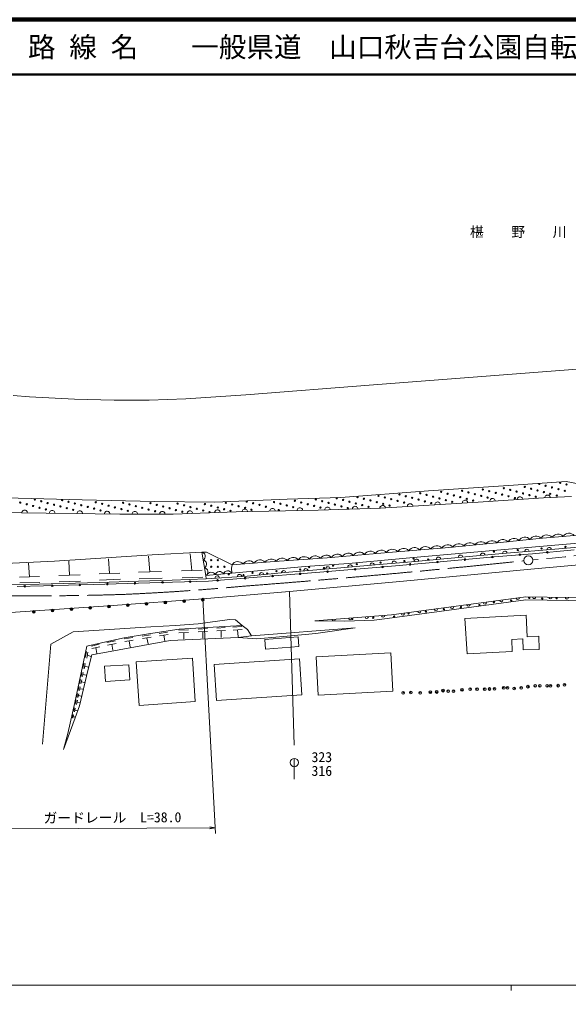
# Model space of a CAD drawing. Units: millimetres, scale not verified. Extents: x 40000 to 680000, y 20000 to 380000.
# Drawn here: x 178823 to 278390, y 204000 to 380000 of the extents above; entities that cross this region are included whole.
import ezdxf
from ezdxf.enums import TextEntityAlignment as Align

# ---------------------------------------------------------------- set-up
doc = ezdxf.new("R2010")
doc.units = ezdxf.units.MM
doc.header["$LTSCALE"] = 1000
doc.header["$PDMODE"] = 32
doc.header["$PDSIZE"] = 500
doc.linetypes.add('CHAIN', pattern=[18.5, 12, -1.5, 3.5, -1.5])
for name, color, linetype, lineweight in [('M-BGD', 7, 'Continuous', 13), ('M-BMK', 2, 'CHAIN', 13), ('M-BMK-SRVR', 3, 'Continuous', 13), ('M-STR-HTXT', 7, 'Continuous', 13), ('M-STR-STRC', 7, 'Continuous', 13), ('M-TTL', 2, 'Continuous', 140), ('M-TTL-BAND', 7, 'Continuous', 13), ('M-TTL-LINE', 7, 'Continuous', 50)]:
    doc.layers.add(name, color=color, linetype=linetype, lineweight=lineweight)
doc.layers.add('M-BGD-HTXT', color=7, linetype='Continuous')
doc.layers.add('M-TTL-TXT', color=7, linetype='Continuous')
doc.styles.add('ＭＳ ゴシック', font='')
doc.styles.get('ＭＳ ゴシック').set_extended_font_data('MS Gothic')

# ---------------------------------------------------------------- blocks, each defined once
blk = doc.blocks.new('ﾌﾟﾛｯﾄﾏｰｸ-C5')
at = {"color": 7, "linetype": 'Continuous', "lineweight": 13}
for p, q in [((-9.98, 0.67), (-0.67, 9.98)), ((-9.97, -0.74), (0.74, 9.97)), ((-9.8, -1.98), (1.98, 9.8)), ((-9.72, 2.34), (-2.34, 9.72)), ((-9.51, -3.1), (3.1, 9.51)), ((-9.11, -4.12), (4.12, 9.11)), ((-8.88, 4.6), (-4.6, 8.88)), ((-8.63, -5.05), (5.05, 8.63)), ((-8.07, -5.91), (5.91, 8.07)), ((-7.44, -6.69), (6.69, 7.44)), ((-6.73, -7.4), (7.4, 6.73)), ((-5.96, -8.03), (8.03, 5.96)), ((-5.11, -8.6), (8.6, 5.11)), ((-4.18, -9.09), (9.09, 4.18)), ((-3.16, -9.49), (9.49, 3.16)), ((-2.05, -9.79), (9.79, 2.05)), ((-0.82, -9.97), (9.97, 0.82)), ((0.58, -9.98), (9.98, -0.58)), ((2.23, -9.75), (9.75, -2.23)), ((4.42, -8.97), (8.97, -4.42))]:
    blk.add_line(p, q, dxfattribs=at)
blk.add_circle((0, 0), 10, dxfattribs=at)
at = {"color": 7}
blk.add_point((0, 0), dxfattribs=at)
blk = doc.blocks.new('道路標識\u3000規制')
at = {"color": 7, "linetype": 'Continuous', "lineweight": 13}
blk.add_line((0, 0), (0, 2.5), dxfattribs=at)
blk.add_circle((0, 2), 0.5, dxfattribs=at)

msp = doc.modelspace()

# ---------------------------------------------------------------- linework, layer by layer
at = {"layer": 'M-BGD'}
for p, q in [((268415, 295624), (277935, 296258)), ((277935, 296258), (281471, 295590)), ((237077, 293387), (253003, 294566)), ((253003, 294566), (268415, 295624)), ((176273, 293297), (190175, 292934)), ((190175, 292934), (203290, 292632)), ((203290, 292632), (214230, 292541)), ((214230, 292541), (227376, 293085)), ((227376, 293085), (237077, 293387)), ((244298, 291397), (262007, 292515)), ((262007, 292515), (273854, 293271)), ((273854, 293271), (278911, 293563)), ((169231, 290823), (179203, 290581)), ((179203, 290581), (197003, 290339)), ((206674, 290339), (218127, 290732)), ((218127, 290732), (232966, 291065)), ((232966, 291065), (244298, 291397)), ((197003, 290339), (206674, 290339)), ((256028, 284245), (265957, 285180)), ((265957, 285180), (273675, 286009)), ((273675, 286009), (282668, 286732)), ((202888, 282976), (211883, 283472)), ((211883, 283472), (212736, 283478)), ((211883, 283472), (212603, 279228)), ((212736, 283478), (217374, 281155)), ((234638, 282437), (245716, 283415)), ((245716, 283415), (256028, 284245)), ((250933, 282548), (262628, 283546)), ((262628, 283546), (280156, 285087)), ((266433, 283215), (276601, 284048)), ((271818, 283179), (279373, 283884)), ((276601, 284048), (286661, 284921)), ((161455, 280710), (185163, 281843)), ((185163, 281843), (202888, 282976)), ((187899, 279266), (187775, 281846)), ((195161, 279604), (194972, 282250)), ((202495, 279896), (202227, 282720)), ((210066, 280132), (209774, 283123)), ((217374, 281155), (225071, 281757)), ((225071, 281757), (234638, 282437)), ((238512, 281400), (250933, 282548)), ((244057, 281214), (249899, 281711)), ((249899, 281711), (259718, 282624)), ((253766, 281587), (264927, 282594)), ((259718, 282624), (266433, 283215)), ((264927, 282594), (271818, 283179)), ((272184, 280419), (293902, 282354)), ((180656, 278986), (180470, 281472)), ((204590, 279939), (200400, 279853)), ((211951, 280199), (208181, 280066)), ((217374, 281155), (217261, 280582)), ((217261, 280582), (217313, 279631)), ((217313, 279631), (230625, 280826)), ((226972, 279737), (236347, 280556)), ((230625, 280826), (238512, 281400)), ((232592, 279754), (244942, 280801)), ((236347, 280556), (244057, 281214)), ((244942, 280801), (253766, 281587)), ((247787, 278123), (272184, 280419)), ((182465, 279025), (178848, 278948)), ((189822, 279323), (185975, 279209)), ((189875, 278218), (186029, 278103)), ((197041, 279676), (193281, 279532)), ((193329, 277968), (200420, 278190)), ((197123, 278542), (193363, 278399)), ((200420, 278190), (206505, 278391)), ((204705, 278729), (200514, 278643)), ((206505, 278391), (212695, 278631)), ((206602, 278041), (213130, 278202)), ((212073, 278948), (208303, 278814)), ((212603, 279228), (217313, 279631)), ((212695, 278631), (212603, 279228)), ((212695, 278631), (220122, 279119)), ((213130, 278202), (220443, 278786)), ((220122, 279119), (226972, 279737)), ((220443, 278786), (232592, 279754)), ((227790, 276305), (247787, 278123)), ((175378, 277585), (182389, 277666)), ((178443, 277235), (183171, 277329)), ((182544, 277959), (178928, 277883)), ((182389, 277666), (193329, 277968)), ((183171, 277329), (192278, 277584)), ((192278, 277584), (206602, 278041)), ((195846, 273805), (212083, 274989)), ((212083, 274989), (227790, 276305)), ((246273, 272071), (270656, 275352)), ((261207, 273538), (270645, 274841)), ((270645, 274841), (291282, 274485)), ((270656, 275352), (291492, 275065)), ((177203, 272522), (195846, 273805)), ((246376, 271526), (261207, 273538)), ((211213, 270476), (216925, 271231)), ((216925, 271231), (218027, 271180)), ((218027, 271180), (219220, 270142)), ((232400, 271036), (246273, 272071)), ((237751, 270967), (243151, 271109)), ((243151, 271109), (246376, 271526)), ((259608, 271406), (270699, 272048)), ((259975, 265056), (259608, 271406)), ((270699, 272048), (270867, 268125)), ((188556, 269010), (202661, 269932)), ((202213, 268622), (207814, 269488)), ((202661, 269932), (207134, 270143)), ((207134, 270143), (211213, 270476)), ((207725, 269299), (209485, 269388)), ((207814, 269488), (209768, 269594)), ((209768, 269594), (219220, 270142)), ((211227, 269507), (212894, 269601)), ((214631, 269692), (216153, 269786)), ((217514, 269870), (219153, 269972)), ((217551, 269324), (219189, 269426)), ((218370, 269375), (218456, 268081)), ((219220, 270142), (220205, 269444)), ((220205, 269444), (220895, 268280)), ((220895, 268280), (239685, 269723)), ((232400, 271036), (237751, 270967)), ((239685, 269723), (232583, 268726)), ((184506, 266774), (188556, 269010)), ((195041, 267353), (197841, 267917)), ((197822, 267733), (199370, 267980)), ((197841, 267917), (202213, 268622)), ((201062, 268241), (202605, 268483)), ((201153, 267779), (202697, 268022)), ((201925, 267900), (202138, 266824)), ((204162, 268740), (205692, 268983)), ((204238, 268292), (205769, 268534)), ((205003, 268413), (205182, 267366)), ((206143, 267449), (218454, 267984)), ((207733, 268803), (209494, 268893)), ((208614, 268848), (208634, 267692)), ((211227, 268993), (212894, 269087)), ((212061, 269040), (212061, 267839)), ((214637, 269184), (216160, 269278)), ((215399, 269231), (215415, 267996)), ((218454, 267984), (220895, 268280)), ((221885, 267719), (218454, 267984)), ((228050, 268273), (221885, 267719)), ((223298, 267629), (229362, 268095)), ((223432, 265884), (223298, 267629)), ((232583, 268726), (228050, 268273)), ((229362, 268095), (229496, 266350)), ((270074, 267732), (268108, 267616)), ((268108, 267616), (268150, 265462)), ((270135, 265742), (270074, 267732)), ((270867, 268125), (273022, 268214)), ((273022, 268214), (273075, 265836)), ((183025, 248641), (184506, 266774)), ((188886, 256232), (191032, 266416)), ((191032, 266416), (195041, 267353)), ((191870, 266434), (193264, 266749)), ((191969, 264820), (206143, 267449)), ((191980, 265988), (193375, 266302)), ((192677, 266145), (192848, 265115)), ((194661, 267080), (196234, 267403)), ((194770, 266595), (196343, 266918)), ((195557, 266757), (195752, 265674)), ((197921, 267241), (199469, 267488)), ((198695, 267364), (198926, 266217)), ((229496, 266350), (223432, 265884)), ((273075, 265836), (270135, 265742)), ((190738, 264377), (190959, 265454)), ((191024, 264259), (191245, 265337)), ((191135, 264798), (191803, 264525)), ((191214, 261979), (191969, 264820)), ((199998, 263553), (210185, 264238)), ((210185, 264238), (210714, 256367)), ((214129, 263071), (229579, 264101)), ((229579, 264101), (230011, 257617)), ((232637, 264474), (246148, 265182)), ((232999, 257563), (232637, 264474)), ((246148, 265182), (246510, 258271)), ((268150, 265462), (259975, 265056)), ((190309, 262420), (190496, 263338)), ((190579, 262331), (190766, 263249)), ((190672, 262790), (191300, 262583)), ((194248, 262775), (198641, 263057)), ((194426, 260004), (194248, 262775)), ((198641, 263057), (198819, 260287)), ((200527, 255682), (199998, 263553)), ((214561, 256587), (214129, 263071)), ((189736, 255633), (191214, 261979)), ((190008, 260941), (190160, 261667)), ((190250, 260891), (190402, 261617)), ((190326, 261254), (190898, 261134)), ((189480, 258412), (189623, 259097)), ((189708, 258365), (189851, 259049)), ((189742, 259665), (189889, 260371)), ((189977, 259616), (190124, 260321)), ((190050, 259969), (190606, 259853)), ((198819, 260287), (194426, 260004)), ((189223, 257182), (189361, 257846)), ((189444, 257135), (189583, 257800)), ((189513, 257467), (190037, 257358)), ((189779, 258707), (190319, 258594)), ((230011, 257617), (214561, 256587)), ((246510, 258271), (232999, 257563)), ((187617, 250580), (188886, 256232)), ((188631, 254608), (188778, 255283)), ((188806, 254533), (188954, 255208)), ((188930, 253457), (189736, 255633)), ((188939, 255918), (189098, 256666)), ((189168, 255867), (189327, 256615)), ((189247, 256241), (189781, 256122)), ((210714, 256367), (200527, 255682)), ((186792, 247691), (188930, 253457)), ((188364, 253431), (188491, 254009)), ((188507, 253377), (188635, 253955)), ((188571, 253666), (188906, 253539)), ((188880, 254871), (189290, 254696)), ((186792, 247691), (187617, 250580))]:
    msp.add_line(p, q, dxfattribs=at)
for centre in [(273065, 295806), (276853, 296033), (278012, 295722), (247709, 293903), (251497, 294131), (252656, 293820), (255284, 294358), (256444, 294048), (259072, 294586), (260231, 294275), (261391, 293964), (262860, 294813), (264019, 294502), (265179, 294192), (266338, 293881), (266648, 295040), (267807, 294730), (268966, 294419), (270126, 294108), (270436, 295268), (271595, 294957), (272754, 294646), (273913, 294336), (274224, 295495), (275073, 294025), (275383, 295184), (276542, 294874), (277701, 294563), (178988, 292440), (180147, 292129), (181617, 292978), (182776, 292667), (183935, 292356), (185094, 292046), (186564, 292894), (187723, 292584), (188882, 292273), (192670, 292501), (193829, 292190), (197617, 292417), (198776, 292107), (202564, 292334), (207511, 292251), (212458, 292168), (216246, 292395), (217405, 292085), (220034, 292622), (221193, 292312), (224981, 292539), (226140, 292229), (228769, 292767), (229928, 292456), (231087, 292145), (232557, 292994), (233716, 292683), (234875, 292373), (236034, 292062), (236345, 293221), (237504, 292911), (238663, 292600), (239822, 292290), (240133, 293449), (241292, 293138), (242451, 292828), (243610, 292517), (243921, 293676), (244769, 292206), (245080, 293365), (246239, 293055), (247398, 292744), (248557, 292434), (248868, 293593), (250027, 293282), (251186, 292972), (252345, 292661), (253504, 292351), (253815, 293510), (254974, 293199), (256133, 292888), (257292, 292578), (257603, 293737), (258762, 293426), (259921, 293116), (261080, 292805), (262550, 293654), (263709, 293343), (267497, 293571), (268656, 293260), (271285, 293798), (272444, 293487), (276232, 293715), (181306, 291819), (182466, 291508), (183625, 291197), (186253, 291735), (187413, 291425), (188572, 291114), (190041, 291963), (191200, 291652), (192360, 291342), (193519, 291031), (194988, 291879), (196147, 291569), (197307, 291258), (198466, 290948), (199935, 291796), (201095, 291486), (202254, 291175), (203413, 290864), (203723, 292024), (204882, 291713), (206042, 291402), (207201, 291092), (208360, 290781), (208670, 291940), (209829, 291630), (210989, 291319), (212148, 291009), (213307, 290698), (213617, 291857), (214776, 291547), (215936, 291236), (217095, 290925), (218564, 291774), (219724, 291463), (220883, 291153), (222352, 292001), (223511, 291691), (225830, 291070), (227299, 291918), (228458, 291607), (232246, 291835), (233405, 291524), (237193, 291752), (238353, 291441), (240981, 291979), (242140, 291668), (245928, 291896), (264864, 283558), (269182, 283837), (273500, 284115), (277817, 284393), (213601, 282001), (214800, 282000), (244315, 281566), (248633, 281844), (250272, 282283), (252950, 282123), (213600, 280800), (214800, 280801), (216000, 280800), (221087, 279734), (225405, 280013), (229723, 280291), (231362, 280730), (234040, 280570), (235680, 281009), (239997, 281287), (216770, 279456), (219448, 279295), (223766, 279573), (267995, 274683), (271262, 275169), (273608, 275044), (276209, 275086), (252516, 272684), (255800, 273100), (258874, 273492), (262217, 273866), (264846, 274404), (239179, 271342), (242967, 271570), (246755, 271797), (249383, 272335)]:
    msp.add_circle(centre, 120, dxfattribs=at)
for centre, radius, start, end in [((249651, 291736), 499, 3.54032, 183.68539), ((254635, 292051), 499, 3.54032, 183.68539), ((259619, 292365), 499, 3.54032, 183.68539), ((264602, 292681), 499, 3.57659, 183.72166), ((269586, 292999), 499, 3.57659, 183.72166), ((274570, 293313), 499, 3.23371, 183.37878), ((179767, 290574), 499, 359.1493, 179.29437), ((184761, 290506), 499, 359.1493, 179.29437), ((189754, 290439), 499, 359.1493, 179.29437), ((194747, 290371), 499, 359.1493, 179.29437), ((199741, 290340), 499, 359.92747, 180.07253), ((204734, 290340), 499, 359.92747, 180.07253), ((209726, 290445), 499, 1.89199, 182.03706), ((214717, 290616), 499, 1.89199, 182.03706), ((219708, 290768), 499, 1.21086, 181.35593), ((224701, 290880), 499, 1.21086, 181.35593), ((229693, 290992), 499, 1.21086, 181.35593), ((234685, 291116), 499, 1.60766, 181.75273), ((239677, 291262), 499, 1.60766, 181.75273), ((244668, 291421), 499, 3.53153, 183.19378), ((278468, 285634), 1259, 41.66046, 147.53045), ((260485, 283903), 1259, 42.44743, 148.31742), ((262485, 284091), 1259, 42.44743, 148.31742), ((264485, 284280), 1259, 42.44743, 148.31742), ((266492, 284465), 1266, 43.46894, 148.38799), ((268491, 284689), 1259, 43.19723, 149.06722), ((270488, 284904), 1259, 43.19723, 149.06722), ((272485, 285119), 1259, 43.19723, 149.06722), ((274465, 285330), 1246, 41.08056, 148.52962), ((276465, 285473), 1259, 41.66046, 147.53045), ((211742, 282720), 765, 299.89692, 79.38037), ((240469, 282191), 1259, 42.11066, 147.98066), ((242470, 282367), 1259, 42.11066, 147.98066), ((244470, 282544), 1259, 42.11066, 147.98066), ((246466, 282720), 1255, 41.49353, 147.84098), ((248468, 282876), 1259, 41.6624, 147.53239), ((250470, 283037), 1259, 41.6624, 147.53239), ((252472, 283198), 1259, 41.6624, 147.53239), ((254474, 283359), 1259, 41.6624, 147.53239), ((256484, 283515), 1267, 42.72686, 147.55693), ((258486, 283714), 1259, 42.44743, 148.31742), ((266838, 283246), 402, 5.04213, 184.32228), ((270849, 283575), 402, 5.04213, 184.32228), ((274545, 283433), 150, 0, 180), ((274545, 283433), 150, 180, 0), ((274861, 283903), 402, 5.04213, 184.32228), ((211982, 281306), 765, 299.89692, 79.38037), ((218434, 280477), 1259, 41.53977, 147.40976), ((220437, 280634), 1259, 41.53977, 147.40976), ((222439, 280790), 1259, 41.53977, 147.40976), ((224440, 280952), 1255, 41.2591, 147.56319), ((226439, 281094), 1259, 41.13252, 147.00252), ((228443, 281236), 1259, 41.13252, 147.00252), ((230446, 281379), 1259, 41.13252, 147.00252), ((232450, 281521), 1259, 41.13252, 147.00252), ((234459, 281651), 1270, 42.20839, 146.6714), ((236467, 281837), 1259, 42.11066, 147.98066), ((238468, 282014), 1259, 42.11066, 147.98066), ((246792, 281444), 402, 5.22166, 184.50181), ((250803, 281793), 402, 5.67447, 184.95462), ((254810, 282165), 402, 5.67447, 184.95462), ((254623, 281664), 150, 0, 180), ((254623, 281664), 150, 180, 0), ((258818, 282538), 402, 5.67447, 184.95462), ((259603, 282114), 150, 0, 180), ((259603, 282114), 150, 180, 0), ((262828, 282896), 402, 5.389, 184.66915), ((264583, 282563), 150, 0, 180), ((264583, 282563), 150, 180, 0), ((269565, 282987), 150, 0, 180), ((269565, 282987), 150, 180, 0), ((212222, 279891), 765, 299.89692, 79.38037), ((215098, 279128), 812, 27.50969, 162.26996), ((216593, 279256), 812, 27.50969, 162.26996), ((226741, 279713), 402, 5.44596, 184.79445), ((230751, 280064), 402, 5.35446, 184.63461), ((234761, 280415), 402, 5.35446, 184.63461), ((234699, 279932), 150, 0, 180), ((234699, 279932), 150, 180, 0), ((238771, 280760), 402, 5.2392, 184.51935), ((239681, 280355), 150, 0, 180), ((239681, 280355), 150, 180, 0), ((242782, 281103), 402, 5.2392, 184.51935), ((244663, 280778), 150, 0, 180), ((244663, 280778), 150, 180, 0), ((249643, 281220), 150, 0, 180), ((249643, 281220), 150, 180, 0), ((204771, 277983), 150, 0, 180), ((209769, 278119), 150, 0, 180), ((209769, 278119), 150, 180, 0), ((213604, 279000), 812, 27.50969, 162.26996), ((214704, 278760), 402, 4.1185, 183.39865), ((214763, 278333), 150, 0, 180), ((214763, 278333), 150, 180, 0), ((218720, 279024), 402, 4.1185, 183.39865), ((219747, 278731), 150, 0, 180), ((219747, 278731), 150, 180, 0), ((222732, 279352), 402, 5.51383, 184.79398), ((224731, 279128), 150, 0, 180), ((224731, 279128), 150, 180, 0), ((229715, 279525), 150, 0, 180), ((229715, 279525), 150, 180, 0), ((179781, 277262), 150, 0, 180), ((179781, 277262), 150, 180, 0), ((184780, 277374), 150, 0, 180), ((184780, 277374), 150, 180, 0), ((189778, 277514), 150, 0, 180), ((189778, 277514), 150, 180, 0), ((194776, 277664), 150, 0, 180), ((194776, 277664), 150, 180, 0), ((199773, 277823), 150, 0, 180), ((199773, 277823), 150, 180, 0), ((204771, 277983), 150, 180, 0), ((266196, 274752), 300, 187.66513, 7.66513), ((269169, 275152), 300, 187.66513, 7.66513), ((272140, 275329), 297, 178.6255, 359.79604), ((275110, 275288), 297, 178.6255, 359.79604), ((278079, 275247), 297, 178.6255, 359.79604), ((254303, 273151), 300, 187.66513, 7.66513), ((257276, 273551), 300, 187.66513, 7.66513), ((260250, 273952), 300, 187.66513, 7.66513), ((263223, 274352), 300, 187.66513, 7.66513), ((235802, 271289), 300, 184.26634, 4.26634), ((238794, 271513), 300, 184.26634, 4.26634), ((241786, 271736), 300, 184.26634, 4.26634), ((244777, 271959), 300, 184.26634, 4.26634), ((248357, 272351), 300, 187.66513, 7.66513), ((251330, 272751), 300, 187.66513, 7.66513)]:
    msp.add_arc(centre, radius, start, end, dxfattribs=at)
for p in [(259067, 258501), (260550, 258644), (261793, 258644), (263181, 258644), (264032, 258656), (264951, 258692), (266625, 258884), (267295, 258884), (268539, 258764), (269782, 258884), (271026, 259075), (272318, 259216), (273168, 259216), (274508, 259216), (275124, 259237), (276485, 259258), (277654, 259428), (248399, 257975), (249786, 258022), (251460, 257975), (253326, 258070), (254474, 258118), (255622, 258357), (256550, 258262), (257536, 258262)]:
    msp.add_point(p, dxfattribs=at)
at = {"layer": 'M-BMK'}
for centre, radius, start, end in [((2606183, -23663621), 24059179, 95.47723, 95.56779), ((80933, 2090960), 1818955, 274.37254, 275.97537), ((177590, 728948), 453600, 272.55745, 275.31565), ((181232, 791254), 515720, 269.04331, 271.84434)]:
    msp.add_arc(centre, radius, start, end, dxfattribs=at)
at = {"layer": 'M-BMK-SRVR'}
msp.add_circle((271084, 281972), 800, dxfattribs=at)
at = {"layer": 'M-STR-HTXT'}
for p, q in [((243019, 313800), (343207, 321383)), ((219850, 311987), (243019, 313800)), ((177718, 311821), (180624, 311624)), ((180624, 311624), (188784, 311181)), ((209011, 311262), (219850, 311987)), ((188784, 311181), (196016, 311000)), ((196016, 311000), (202343, 310979)), ((202343, 310979), (209011, 311262)), ((212083, 274989), (214393, 232494)), ((177072, 233284), (214339, 233492)), ((214339, 233492), (213338, 233653)), ((214339, 233492), (213340, 233320))]:
    msp.add_line(p, q, dxfattribs=at)
at = {"layer": 'M-STR-STRC'}
msp.add_line((227790, 276305), (228633, 248446), dxfattribs=at)
at = {"layer": 'M-TTL'}
msp.add_line((680000, 380000), (40000, 380000), dxfattribs=at)
at = {"layer": 'M-TTL-BAND'}
for p, q in [((40000, 205000), (579000, 205000)), ((268000, 205000), (268000, 204000))]:
    msp.add_line(p, q, dxfattribs=at)
at = {"layer": 'M-TTL-LINE'}
msp.add_line((40000, 370000), (680000, 370000), dxfattribs=at)

# ---------------------------------------------------------------- block references
at = {"layer": 'M-BGD', "xscale": 15, "yscale": 15}
for p in [(205283, 274343), (208682, 274588), (212087, 274839), (181433, 272659), (184839, 272895), (188247, 273132), (191660, 273366), (195063, 273601), (198469, 273846), (201863, 274092)]:
    msp.add_blockref('ﾌﾟﾛｯﾄﾏｰｸ-C5', p, dxfattribs=at)
at = {"layer": 'M-STR-STRC', "xscale": 1500, "yscale": 1500}
msp.add_blockref('道路標識\u3000規制', (228657, 242321), dxfattribs=at)

# ---------------------------------------------------------------- texts
at = {"layer": 'M-BGD-HTXT', "style": 'ＭＳ ゴシック'}
msp.add_text('椹\u3000\u3000野\u3000\u3000川', height=1833, dxfattribs=at).set_placement((269252, 341491), align=Align.MIDDLE_CENTER)
at = {"layer": 'M-STR-HTXT', "style": 'ＭＳ ゴシック'}
msp.add_text('ガードレール\u3000L=38.0', height=1833, rotation=0.32, dxfattribs=at).set_placement((195703, 233888), align=Align.BOTTOM_CENTER)
at = {"layer": 'M-STR-STRC', "style": 'ＭＳ ゴシック'}
for s, p in [('323', (231781, 244856)), ('316', (231781, 242356))]:
    msp.add_text(s, height=1833, dxfattribs=at).set_placement(p, align=Align.BOTTOM_LEFT)
at = {"layer": 'M-TTL-TXT', "style": 'ＭＳ ゴシック'}
for s, p in [('路 線 名', (180380, 375000)), ('一般県道\u3000山口秋吉台公園自転車道線', (209969, 375000))]:
    msp.add_text(s, height=3666, dxfattribs=at).set_placement(p, align=Align.MIDDLE_LEFT)

doc.saveas('drawing.dxf')
